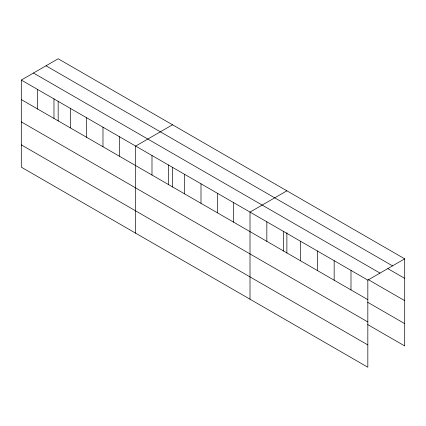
<?xml version="1.0" encoding="UTF-8"?>
<svg xmlns="http://www.w3.org/2000/svg" width="426" height="426" viewBox="0 0 426 426"><rect width="100%" height="100%" fill="white"/><g stroke="black" fill="none" stroke-linecap="round" stroke-linejoin="round"><path stroke-width="0.64" d="M21.3 80.056L367.83 280.122L367.83 367.233L21.3 167.162L21.3 80.056L58.17 58.767L404.7 258.838L404.7 345.944L367.67 324.564M172.525 124.791L135.654 146.081L135.654 233.187M286.879 190.811L250.009 212.1L250.009 299.206M367.83 280.122L404.7 258.838M46.003 65.796L392.532 265.861M387.868 268.646L404.7 278.364M33.468 73.032L379.997 273.098M368.234 279.61L404.7 300.665M21.3 99.583L367.83 299.648M367.67 302.263L404.7 323.643M21.3 121.884L367.83 321.95M21.3 144.861L367.83 344.927M350.997 270.404L350.997 289.93M334.165 260.691L334.165 280.217M317.333 250.973L317.333 270.499M300.506 241.254L300.506 260.781M286.879 232.644L286.879 253.065M283.673 231.536L283.673 251.063M266.841 221.818L266.841 241.345M233.672 202.669L233.672 222.196M217.335 193.239L217.335 212.766M200.997 183.803L200.997 203.33M184.666 174.372L184.666 193.899M172.525 167.258L172.525 187.046M168.329 164.942L168.329 184.469M151.991 155.511L151.991 175.038M119.317 136.645L119.317 156.172M102.98 127.214L102.98 146.741M86.643 117.784L86.643 137.31M70.311 108.353L70.311 127.88M58.17 101.234L58.17 121.021M53.974 98.923L53.974 118.449M37.637 89.487L37.637 109.013"/></g></svg>
